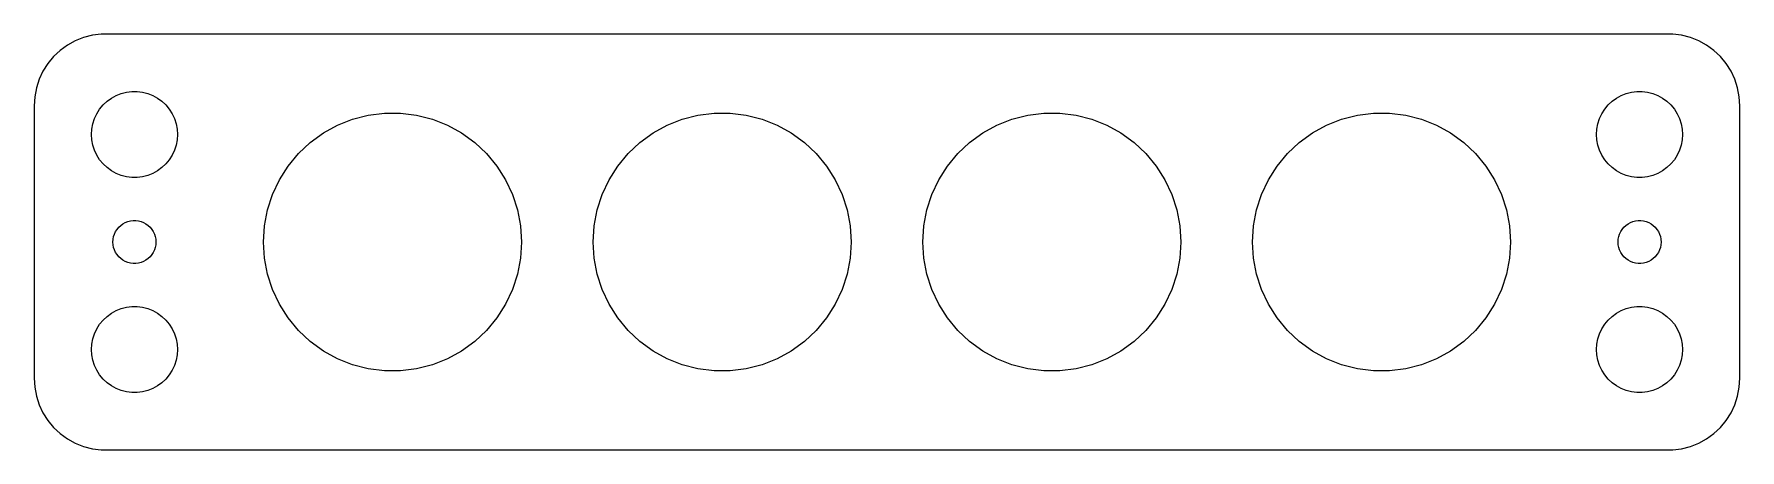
# Model space of a CAD drawing. Header units: metres. Extents: x -60 to 60, y -14 to 14.
import ezdxf

# ---------------------------------------------------------------- set-up
doc = ezdxf.new("R2010")
doc.units = ezdxf.units.M

msp = doc.modelspace()

# ---------------------------------------------------------------- linework, layer by layer
for p, q in [((-55.4369, 14.4114), (-56.0451, 14.2553)), ((-54.8139, 14.4901), (-55.4369, 14.4114)), ((54.8139, 14.4901), (-54.8139, 14.4901)), ((55.4369, 14.4114), (54.8139, 14.4901)), ((56.0451, 14.2553), (55.4369, 14.4114)), ((-57.6871, 13.3526), (-58.1448, 12.9227)), ((-57.1791, 13.7216), (-57.6871, 13.3526)), ((-56.6289, 14.0241), (-57.1791, 13.7216)), ((-56.0451, 14.2553), (-56.6289, 14.0241)), ((56.6289, 14.0241), (56.0451, 14.2553)), ((57.1791, 13.7216), (56.6289, 14.0241)), ((57.6871, 13.3526), (57.1791, 13.7216)), ((58.1448, 12.9227), (57.6871, 13.3526)), ((-58.8815, 11.9088), (-59.1489, 11.3406)), ((-58.5451, 12.4389), (-58.8815, 11.9088)), ((-58.1448, 12.9227), (-58.5451, 12.4389)), ((58.5451, 12.4389), (58.1448, 12.9227)), ((58.8815, 11.9088), (58.5451, 12.4389)), ((59.1489, 11.3406), (58.8815, 11.9088)), ((-59.3429, 10.7434), (-59.4606, 10.1267)), ((-59.1489, 11.3406), (-59.3429, 10.7434)), ((59.3429, 10.7434), (59.1489, 11.3406)), ((59.4606, 10.1267), (59.3429, 10.7434)), ((-59.4606, 10.1267), (-59.5, 9.5)), ((-54.927, 9.26335), (-54.6869, 9.55363)), ((-54.6869, 9.55363), (-54.4123, 9.81154)), ((-54.4123, 9.81154), (-54.1075, 10.033)), ((-54.1075, 10.033), (-53.7773, 10.2145)), ((-53.7773, 10.2145), (-53.427, 10.3532)), ((-53.427, 10.3532), (-53.0621, 10.4469)), ((-53.0621, 10.4469), (-52.6884, 10.4941)), ((-52.6884, 10.4941), (-52.3116, 10.4941)), ((-52.3116, 10.4941), (-51.9379, 10.4469)), ((-51.9379, 10.4469), (-51.5729, 10.3532)), ((-51.5729, 10.3532), (-51.2227, 10.2145)), ((-51.2227, 10.2145), (-50.8925, 10.033)), ((-50.8925, 10.033), (-50.5877, 9.81154)), ((-50.5877, 9.81154), (-50.3131, 9.55363)), ((-50.3131, 9.55363), (-50.0729, 9.26335)), ((50.0729, 9.26335), (50.3131, 9.55363)), ((50.3131, 9.55363), (50.5877, 9.81154)), ((50.5877, 9.81154), (50.8925, 10.033)), ((50.8925, 10.033), (51.2227, 10.2145)), ((51.2227, 10.2145), (51.5729, 10.3532)), ((51.5729, 10.3532), (51.9379, 10.4469)), ((51.9379, 10.4469), (52.3116, 10.4941)), ((52.3116, 10.4941), (52.6884, 10.4941)), ((52.6884, 10.4941), (53.0621, 10.4469)), ((53.0621, 10.4469), (53.427, 10.3532)), ((53.427, 10.3532), (53.7773, 10.2145)), ((53.7773, 10.2145), (54.1075, 10.033)), ((54.1075, 10.033), (54.4123, 9.81154)), ((54.4123, 9.81154), (54.6869, 9.55363)), ((54.6869, 9.55363), (54.927, 9.26335)), ((59.5, 9.5), (59.4606, 10.1267)), ((-59.5, 9.5), (-59.5, -9.5)), ((-55.4057, 8.24606), (-55.2893, 8.60437)), ((-55.2893, 8.60437), (-55.1289, 8.94525)), ((-55.1289, 8.94525), (-54.927, 9.26335)), ((-50.0729, 9.26335), (-49.8711, 8.94525)), ((-49.8711, 8.94525), (-49.7107, 8.60437)), ((-49.7107, 8.60437), (-49.5942, 8.24606)), ((-38.332, 8.14343), (-37.2811, 8.55949)), ((-37.2811, 8.55949), (-36.1864, 8.84058)), ((-36.1864, 8.84058), (-35.0651, 8.98224)), ((-35.0651, 8.98224), (-33.9349, 8.98224)), ((-33.9349, 8.98224), (-32.8136, 8.84058)), ((-32.8136, 8.84058), (-31.7188, 8.55949)), ((-31.7188, 8.55949), (-30.668, 8.14343)), ((-15.332, 8.14343), (-14.2811, 8.55949)), ((-14.2811, 8.55949), (-13.1864, 8.84058)), ((-13.1864, 8.84058), (-12.0651, 8.98224)), ((-12.0651, 8.98224), (-10.9349, 8.98224)), ((-10.9349, 8.98224), (-9.81357, 8.84058)), ((-9.81357, 8.84058), (-8.71884, 8.55949)), ((-8.71884, 8.55949), (-7.66798, 8.14343)), ((7.66798, 8.14343), (8.71884, 8.55949)), ((8.71884, 8.55949), (9.81357, 8.84058)), ((9.81357, 8.84058), (10.9349, 8.98224)), ((10.9349, 8.98224), (12.0651, 8.98224)), ((12.0651, 8.98224), (13.1864, 8.84058)), ((13.1864, 8.84058), (14.2811, 8.55949)), ((14.2811, 8.55949), (15.332, 8.14343)), ((30.668, 8.14343), (31.7188, 8.55949)), ((31.7188, 8.55949), (32.8136, 8.84058)), ((32.8136, 8.84058), (33.9349, 8.98224)), ((33.9349, 8.98224), (35.0651, 8.98224)), ((35.0651, 8.98224), (36.1864, 8.84058)), ((36.1864, 8.84058), (37.2811, 8.55949)), ((37.2811, 8.55949), (38.332, 8.14343)), ((49.5942, 8.24606), (49.7107, 8.60437)), ((49.7107, 8.60437), (49.8711, 8.94525)), ((49.8711, 8.94525), (50.0729, 9.26335)), ((54.927, 9.26335), (55.1289, 8.94525)), ((55.1289, 8.94525), (55.2893, 8.60437)), ((55.2893, 8.60437), (55.4057, 8.24606)), ((59.5, -9.5), (59.5, 9.5)), ((-55.5, 7.5), (-55.4763, 7.87599)), ((-55.4763, 7.12399), (-55.5, 7.5)), ((-55.4763, 7.87599), (-55.4057, 8.24606)), ((-49.5942, 8.24606), (-49.5237, 7.87599)), ((-49.5237, 7.87599), (-49.5, 7.5)), ((-49.5, 7.5), (-49.5237, 7.12399)), ((-40.2368, 6.93462), (-39.3224, 7.59894)), ((-39.3224, 7.59894), (-38.332, 8.14343)), ((-30.668, 8.14343), (-29.6776, 7.59894)), ((-29.6776, 7.59894), (-28.7632, 6.93462)), ((-17.2368, 6.93462), (-16.3224, 7.59894)), ((-16.3224, 7.59894), (-15.332, 8.14343)), ((-7.66798, 8.14343), (-6.67755, 7.59894)), ((-6.67755, 7.59894), (-5.76318, 6.93462)), ((5.76318, 6.93462), (6.67755, 7.59894)), ((6.67755, 7.59894), (7.66798, 8.14343)), ((15.332, 8.14343), (16.3224, 7.59894)), ((16.3224, 7.59894), (17.2368, 6.93462)), ((28.7632, 6.93462), (29.6776, 7.59894)), ((29.6776, 7.59894), (30.668, 8.14343)), ((38.332, 8.14343), (39.3224, 7.59894)), ((39.3224, 7.59894), (40.2368, 6.93462)), ((49.5, 7.5), (49.5237, 7.87599)), ((49.5237, 7.12399), (49.5, 7.5)), ((49.5237, 7.87599), (49.5942, 8.24606)), ((55.4057, 8.24606), (55.4763, 7.87599)), ((55.4763, 7.87599), (55.5, 7.5)), ((55.5, 7.5), (55.4763, 7.12399)), ((-55.4057, 6.75392), (-55.4763, 7.12399)), ((-55.2893, 6.39561), (-55.4057, 6.75392)), ((-55.1289, 6.05473), (-55.2893, 6.39561)), ((-54.927, 5.73663), (-55.1289, 6.05473)), ((-49.8711, 6.05473), (-50.0729, 5.73663)), ((-49.7107, 6.39561), (-49.8711, 6.05473)), ((-49.5942, 6.75392), (-49.7107, 6.39561)), ((-49.5237, 7.12399), (-49.5942, 6.75392)), ((-41.7811, 5.29005), (-41.0607, 6.16092)), ((-41.0607, 6.16092), (-40.2368, 6.93462)), ((-28.7632, 6.93462), (-27.9393, 6.16092)), ((-27.9393, 6.16092), (-27.2188, 5.29005)), ((-18.7811, 5.29005), (-18.0607, 6.16092)), ((-18.0607, 6.16092), (-17.2368, 6.93462)), ((-5.76318, 6.93462), (-4.93927, 6.16092)), ((-4.93927, 6.16092), (-4.21884, 5.29005)), ((4.21884, 5.29005), (4.93927, 6.16092)), ((4.93927, 6.16092), (5.76318, 6.93462)), ((17.2368, 6.93462), (18.0607, 6.16092)), ((18.0607, 6.16092), (18.7811, 5.29005)), ((27.2188, 5.29005), (27.9393, 6.16092)), ((27.9393, 6.16092), (28.7632, 6.93462)), ((40.2368, 6.93462), (41.0607, 6.16092)), ((41.0607, 6.16092), (41.7811, 5.29005)), ((49.5942, 6.75392), (49.5237, 7.12399)), ((49.7107, 6.39561), (49.5942, 6.75392)), ((49.8711, 6.05473), (49.7107, 6.39561)), ((50.0729, 5.73663), (49.8711, 6.05473)), ((55.1289, 6.05473), (54.927, 5.73663)), ((55.2893, 6.39561), (55.1289, 6.05473)), ((55.4057, 6.75392), (55.2893, 6.39561)), ((55.4763, 7.12399), (55.4057, 6.75392)), ((-54.6869, 5.44635), (-54.927, 5.73663)), ((-54.4123, 5.18845), (-54.6869, 5.44635)), ((-54.1075, 4.96701), (-54.4123, 5.18845)), ((-53.7773, 4.78551), (-54.1075, 4.96701)), ((-53.427, 4.64682), (-53.7773, 4.78551)), ((-51.2227, 4.78551), (-51.5729, 4.64682)), ((-50.8925, 4.96701), (-51.2227, 4.78551)), ((-50.5877, 5.18845), (-50.8925, 4.96701)), ((-50.3131, 5.44635), (-50.5877, 5.18845)), ((-50.0729, 5.73663), (-50.3131, 5.44635)), ((-42.3867, 4.33577), (-41.7811, 5.29005)), ((-27.2188, 5.29005), (-26.6132, 4.33577)), ((-19.3867, 4.33577), (-18.7811, 5.29005)), ((-4.21884, 5.29005), (-3.61324, 4.33577)), ((3.61324, 4.33577), (4.21884, 5.29005)), ((18.7811, 5.29005), (19.3867, 4.33577)), ((26.6132, 4.33577), (27.2188, 5.29005)), ((41.7811, 5.29005), (42.3867, 4.33577)), ((50.3131, 5.44635), (50.0729, 5.73663)), ((50.5877, 5.18845), (50.3131, 5.44635)), ((50.8925, 4.96701), (50.5877, 5.18845)), ((51.2227, 4.78551), (50.8925, 4.96701)), ((51.5729, 4.64682), (51.2227, 4.78551)), ((53.7773, 4.78551), (53.427, 4.64682)), ((54.1075, 4.96701), (53.7773, 4.78551)), ((54.4123, 5.18845), (54.1075, 4.96701)), ((54.6869, 5.44635), (54.4123, 5.18845)), ((54.927, 5.73663), (54.6869, 5.44635)), ((-53.0621, 4.55313), (-53.427, 4.64682)), ((-52.6884, 4.50591), (-53.0621, 4.55313)), ((-52.3116, 4.50591), (-52.6884, 4.50591)), ((-51.9379, 4.55313), (-52.3116, 4.50591)), ((-51.5729, 4.64682), (-51.9379, 4.55313)), ((-42.868, 3.31311), (-42.3867, 4.33577)), ((-26.6132, 4.33577), (-26.132, 3.31311)), ((-19.868, 3.31311), (-19.3867, 4.33577)), ((-3.61324, 4.33577), (-3.132, 3.31311)), ((3.132, 3.31311), (3.61324, 4.33577)), ((19.3867, 4.33577), (19.868, 3.31311)), ((26.132, 3.31311), (26.6132, 4.33577)), ((42.3867, 4.33577), (42.868, 3.31311)), ((51.9379, 4.55313), (51.5729, 4.64682)), ((52.3116, 4.50591), (51.9379, 4.55313)), ((52.6884, 4.50591), (52.3116, 4.50591)), ((53.0621, 4.55313), (52.6884, 4.50591)), ((53.427, 4.64682), (53.0621, 4.55313)), ((-43.2172, 2.2382), (-42.868, 3.31311)), ((-26.132, 3.31311), (-25.7827, 2.2382)), ((-20.2172, 2.2382), (-19.868, 3.31311)), ((-3.132, 3.31311), (-2.78275, 2.2382)), ((2.78275, 2.2382), (3.132, 3.31311)), ((19.868, 3.31311), (20.2172, 2.2382)), ((25.7827, 2.2382), (26.132, 3.31311)), ((42.868, 3.31311), (43.2172, 2.2382)), ((-53.4561, 1.15576), (-53.3037, 1.26648)), ((-53.3037, 1.26648), (-53.1387, 1.35724)), ((-53.1387, 1.35724), (-52.9635, 1.42657)), ((-52.9635, 1.42657), (-52.7811, 1.47342)), ((-52.7811, 1.47342), (-52.5942, 1.49704)), ((-52.5942, 1.49704), (-52.4058, 1.49704)), ((-52.4058, 1.49704), (-52.2189, 1.47342)), ((-52.2189, 1.47342), (-52.0365, 1.42657)), ((-52.0365, 1.42657), (-51.8613, 1.35724)), ((-51.8613, 1.35724), (-51.6963, 1.26648)), ((-51.6963, 1.26648), (-51.5439, 1.15576)), ((-43.429, 1.12799), (-43.2172, 2.2382)), ((-25.7827, 2.2382), (-25.571, 1.12799)), ((-20.429, 1.12799), (-20.2172, 2.2382)), ((-2.78275, 2.2382), (-2.57095, 1.12799)), ((2.57095, 1.12799), (2.78275, 2.2382)), ((20.2172, 2.2382), (20.429, 1.12799)), ((25.571, 1.12799), (25.7827, 2.2382)), ((43.2172, 2.2382), (43.429, 1.12799)), ((51.5439, 1.15576), (51.6963, 1.26648)), ((51.6963, 1.26648), (51.8613, 1.35724)), ((51.8613, 1.35724), (52.0365, 1.42657)), ((52.0365, 1.42657), (52.2189, 1.47342)), ((52.2189, 1.47342), (52.4058, 1.49704)), ((52.4058, 1.49704), (52.5942, 1.49704)), ((52.5942, 1.49704), (52.7811, 1.47342)), ((52.7811, 1.47342), (52.9635, 1.42657)), ((52.9635, 1.42657), (53.1387, 1.35724)), ((53.1387, 1.35724), (53.3037, 1.26648)), ((53.3037, 1.26648), (53.4561, 1.15576)), ((-54, 0), (-53.9882, 0.187988)), ((-53.9882, -0.187988), (-54, 0)), ((-53.9882, 0.187988), (-53.9529, 0.373032)), ((-53.9529, 0.373032), (-53.8947, 0.552185)), ((-53.8947, 0.552185), (-53.8145, 0.722626)), ((-53.8145, 0.722626), (-53.7135, 0.881668)), ((-53.7135, 0.881668), (-53.5934, 1.02681)), ((-53.5934, 1.02681), (-53.4561, 1.15576)), ((-51.5439, 1.15576), (-51.4065, 1.02681)), ((-51.4065, 1.02681), (-51.2865, 0.881668)), ((-51.2865, 0.881668), (-51.1855, 0.722626)), ((-51.1855, 0.722626), (-51.1053, 0.552185)), ((-51.1053, 0.552185), (-51.0471, 0.373032)), ((-51.0471, 0.373032), (-51.0118, 0.187988)), ((-51.0118, 0.187988), (-51, 0)), ((-51, 0), (-51.0118, -0.187988)), ((-43.5, 0), (-43.429, 1.12799)), ((-43.429, -1.12799), (-43.5, 0)), ((-25.571, 1.12799), (-25.5, 0)), ((-25.5, 0), (-25.571, -1.12799)), ((-20.5, 0), (-20.429, 1.12799)), ((-20.429, -1.12799), (-20.5, 0)), ((-2.57095, 1.12799), (-2.5, 0)), ((-2.5, 0), (-2.57095, -1.12799)), ((2.5, 0), (2.57095, 1.12799)), ((2.57095, -1.12799), (2.5, 0)), ((20.429, 1.12799), (20.5, 0)), ((20.5, 0), (20.429, -1.12799)), ((25.5, 0), (25.571, 1.12799)), ((25.571, -1.12799), (25.5, 0)), ((43.429, 1.12799), (43.5, 0)), ((43.5, 0), (43.429, -1.12799)), ((51, 0), (51.0118, 0.187988)), ((51.0118, -0.187988), (51, 0)), ((51.0118, 0.187988), (51.0471, 0.373032)), ((51.0471, 0.373032), (51.1053, 0.552185)), ((51.1053, 0.552185), (51.1855, 0.722626)), ((51.1855, 0.722626), (51.2865, 0.881668)), ((51.2865, 0.881668), (51.4065, 1.02681)), ((51.4065, 1.02681), (51.5439, 1.15576)), ((53.4561, 1.15576), (53.5934, 1.02681)), ((53.5934, 1.02681), (53.7135, 0.881668)), ((53.7135, 0.881668), (53.8145, 0.722626)), ((53.8145, 0.722626), (53.8947, 0.552185)), ((53.8947, 0.552185), (53.9529, 0.373032)), ((53.9529, 0.373032), (53.9882, 0.187988)), ((53.9882, 0.187988), (54, 0)), ((54, 0), (53.9882, -0.187988)), ((-53.9529, -0.373032), (-53.9882, -0.187988)), ((-53.8947, -0.552185), (-53.9529, -0.373032)), ((-53.8145, -0.722626), (-53.8947, -0.552185)), ((-53.7135, -0.881668), (-53.8145, -0.722626)), ((-53.5934, -1.02681), (-53.7135, -0.881668)), ((-53.4561, -1.15576), (-53.5934, -1.02681)), ((-53.3037, -1.26648), (-53.4561, -1.15576)), ((-51.5439, -1.15576), (-51.6963, -1.26648)), ((-51.4065, -1.02681), (-51.5439, -1.15576)), ((-51.2865, -0.881668), (-51.4065, -1.02681)), ((-51.1855, -0.722626), (-51.2865, -0.881668)), ((-51.1053, -0.552185), (-51.1855, -0.722626)), ((-51.0471, -0.373032), (-51.1053, -0.552185)), ((-51.0118, -0.187988), (-51.0471, -0.373032)), ((-43.2172, -2.2382), (-43.429, -1.12799)), ((-25.571, -1.12799), (-25.7827, -2.2382)), ((-20.2172, -2.2382), (-20.429, -1.12799)), ((-2.57095, -1.12799), (-2.78275, -2.2382)), ((2.78275, -2.2382), (2.57095, -1.12799)), ((20.429, -1.12799), (20.2172, -2.2382)), ((25.7827, -2.2382), (25.571, -1.12799)), ((43.429, -1.12799), (43.2172, -2.2382)), ((51.0471, -0.373032), (51.0118, -0.187988)), ((51.1053, -0.552185), (51.0471, -0.373032)), ((51.1855, -0.722626), (51.1053, -0.552185)), ((51.2865, -0.881668), (51.1855, -0.722626)), ((51.4065, -1.02681), (51.2865, -0.881668)), ((51.5439, -1.15576), (51.4065, -1.02681)), ((51.6963, -1.26648), (51.5439, -1.15576)), ((53.4561, -1.15576), (53.3037, -1.26648)), ((53.5934, -1.02681), (53.4561, -1.15576)), ((53.7135, -0.881668), (53.5934, -1.02681)), ((53.8145, -0.722626), (53.7135, -0.881668)), ((53.8947, -0.552185), (53.8145, -0.722626)), ((53.9529, -0.373032), (53.8947, -0.552185)), ((53.9882, -0.187988), (53.9529, -0.373032)), ((-53.1387, -1.35724), (-53.3037, -1.26648)), ((-52.9635, -1.42657), (-53.1387, -1.35724)), ((-52.7811, -1.47342), (-52.9635, -1.42657)), ((-52.5942, -1.49704), (-52.7811, -1.47342)), ((-52.4058, -1.49704), (-52.5942, -1.49704)), ((-52.2189, -1.47342), (-52.4058, -1.49704)), ((-52.0365, -1.42657), (-52.2189, -1.47342)), ((-51.8613, -1.35724), (-52.0365, -1.42657)), ((-51.6963, -1.26648), (-51.8613, -1.35724)), ((-42.868, -3.31311), (-43.2172, -2.2382)), ((-25.7827, -2.2382), (-26.132, -3.31311)), ((-19.868, -3.31311), (-20.2172, -2.2382)), ((-2.78275, -2.2382), (-3.132, -3.31311)), ((3.132, -3.31311), (2.78275, -2.2382)), ((20.2172, -2.2382), (19.868, -3.31311)), ((26.132, -3.31311), (25.7827, -2.2382)), ((43.2172, -2.2382), (42.868, -3.31311)), ((51.8613, -1.35724), (51.6963, -1.26648)), ((52.0365, -1.42657), (51.8613, -1.35724)), ((52.2189, -1.47342), (52.0365, -1.42657)), ((52.4058, -1.49704), (52.2189, -1.47342)), ((52.5942, -1.49704), (52.4058, -1.49704)), ((52.7811, -1.47342), (52.5942, -1.49704)), ((52.9635, -1.42657), (52.7811, -1.47342)), ((53.1387, -1.35724), (52.9635, -1.42657)), ((53.3037, -1.26648), (53.1387, -1.35724)), ((-42.3867, -4.33577), (-42.868, -3.31311)), ((-26.132, -3.31311), (-26.6132, -4.33577)), ((-19.3867, -4.33577), (-19.868, -3.31311)), ((-3.132, -3.31311), (-3.61324, -4.33577)), ((3.61324, -4.33577), (3.132, -3.31311)), ((19.868, -3.31311), (19.3867, -4.33577)), ((26.6132, -4.33577), (26.132, -3.31311)), ((42.868, -3.31311), (42.3867, -4.33577)), ((-53.7773, -4.78551), (-53.427, -4.64682)), ((-53.427, -4.64682), (-53.0621, -4.55313)), ((-53.0621, -4.55313), (-52.6884, -4.50591)), ((-52.6884, -4.50591), (-52.3116, -4.50591)), ((-52.3116, -4.50591), (-51.9379, -4.55313)), ((-51.9379, -4.55313), (-51.5729, -4.64682)), ((-51.5729, -4.64682), (-51.2227, -4.78551)), ((-41.7811, -5.29005), (-42.3867, -4.33577)), ((-26.6132, -4.33577), (-27.2188, -5.29005)), ((-18.7811, -5.29005), (-19.3867, -4.33577)), ((-3.61324, -4.33577), (-4.21884, -5.29005)), ((4.21884, -5.29005), (3.61324, -4.33577)), ((19.3867, -4.33577), (18.7811, -5.29005)), ((27.2188, -5.29005), (26.6132, -4.33577)), ((42.3867, -4.33577), (41.7811, -5.29005)), ((51.2227, -4.78551), (51.5729, -4.64682)), ((51.5729, -4.64682), (51.9379, -4.55313)), ((51.9379, -4.55313), (52.3116, -4.50591)), ((52.3116, -4.50591), (52.6884, -4.50591)), ((52.6884, -4.50591), (53.0621, -4.55313)), ((53.0621, -4.55313), (53.427, -4.64682)), ((53.427, -4.64682), (53.7773, -4.78551)), ((-55.1289, -6.05473), (-54.927, -5.73663)), ((-54.927, -5.73663), (-54.6869, -5.44635)), ((-54.6869, -5.44635), (-54.4123, -5.18845)), ((-54.4123, -5.18845), (-54.1075, -4.96701)), ((-54.1075, -4.96701), (-53.7773, -4.78551)), ((-51.2227, -4.78551), (-50.8925, -4.96701)), ((-50.8925, -4.96701), (-50.5877, -5.18845)), ((-50.5877, -5.18845), (-50.3131, -5.44635)), ((-50.3131, -5.44635), (-50.0729, -5.73663)), ((-50.0729, -5.73663), (-49.8711, -6.05473)), ((-41.0607, -6.16092), (-41.7811, -5.29005)), ((-27.2188, -5.29005), (-27.9393, -6.16092)), ((-18.0607, -6.16092), (-18.7811, -5.29005)), ((-4.21884, -5.29005), (-4.93927, -6.16092)), ((4.93927, -6.16092), (4.21884, -5.29005)), ((18.7811, -5.29005), (18.0607, -6.16092)), ((27.9393, -6.16092), (27.2188, -5.29005)), ((41.7811, -5.29005), (41.0607, -6.16092)), ((49.8711, -6.05473), (50.0729, -5.73663)), ((50.0729, -5.73663), (50.3131, -5.44635)), ((50.3131, -5.44635), (50.5877, -5.18845)), ((50.5877, -5.18845), (50.8925, -4.96701)), ((50.8925, -4.96701), (51.2227, -4.78551)), ((53.7773, -4.78551), (54.1075, -4.96701)), ((54.1075, -4.96701), (54.4123, -5.18845)), ((54.4123, -5.18845), (54.6869, -5.44635)), ((54.6869, -5.44635), (54.927, -5.73663)), ((54.927, -5.73663), (55.1289, -6.05473)), ((-55.5, -7.5), (-55.4763, -7.12399)), ((-55.4763, -7.12399), (-55.4057, -6.75392)), ((-55.4057, -6.75392), (-55.2893, -6.39561)), ((-55.2893, -6.39561), (-55.1289, -6.05473)), ((-49.8711, -6.05473), (-49.7107, -6.39561)), ((-49.7107, -6.39561), (-49.5942, -6.75392)), ((-49.5942, -6.75392), (-49.5237, -7.12399)), ((-49.5237, -7.12399), (-49.5, -7.5)), ((-40.2368, -6.93462), (-41.0607, -6.16092)), ((-39.3224, -7.59894), (-40.2368, -6.93462)), ((-28.7632, -6.93462), (-29.6776, -7.59894)), ((-27.9393, -6.16092), (-28.7632, -6.93462)), ((-17.2368, -6.93462), (-18.0607, -6.16092)), ((-16.3224, -7.59894), (-17.2368, -6.93462)), ((-5.76318, -6.93462), (-6.67755, -7.59894)), ((-4.93927, -6.16092), (-5.76318, -6.93462)), ((5.76318, -6.93462), (4.93927, -6.16092)), ((6.67755, -7.59894), (5.76318, -6.93462)), ((17.2368, -6.93462), (16.3224, -7.59894)), ((18.0607, -6.16092), (17.2368, -6.93462)), ((28.7632, -6.93462), (27.9393, -6.16092)), ((29.6776, -7.59894), (28.7632, -6.93462)), ((40.2368, -6.93462), (39.3224, -7.59894)), ((41.0607, -6.16092), (40.2368, -6.93462)), ((49.5, -7.5), (49.5237, -7.12399)), ((49.5237, -7.12399), (49.5942, -6.75392)), ((49.5942, -6.75392), (49.7107, -6.39561)), ((49.7107, -6.39561), (49.8711, -6.05473)), ((55.1289, -6.05473), (55.2893, -6.39561)), ((55.2893, -6.39561), (55.4057, -6.75392)), ((55.4057, -6.75392), (55.4763, -7.12399)), ((55.4763, -7.12399), (55.5, -7.5)), ((-55.4763, -7.87599), (-55.5, -7.5)), ((-55.4057, -8.24606), (-55.4763, -7.87599)), ((-55.2893, -8.60437), (-55.4057, -8.24606)), ((-49.5942, -8.24606), (-49.7107, -8.60437)), ((-49.5237, -7.87599), (-49.5942, -8.24606)), ((-49.5, -7.5), (-49.5237, -7.87599)), ((-38.332, -8.14343), (-39.3224, -7.59894)), ((-37.2811, -8.55949), (-38.332, -8.14343)), ((-30.668, -8.14343), (-31.7188, -8.55949)), ((-29.6776, -7.59894), (-30.668, -8.14343)), ((-15.332, -8.14343), (-16.3224, -7.59894)), ((-14.2811, -8.55949), (-15.332, -8.14343)), ((-7.66798, -8.14343), (-8.71884, -8.55949)), ((-6.67755, -7.59894), (-7.66798, -8.14343)), ((7.66798, -8.14343), (6.67755, -7.59894)), ((8.71884, -8.55949), (7.66798, -8.14343)), ((15.332, -8.14343), (14.2811, -8.55949)), ((16.3224, -7.59894), (15.332, -8.14343)), ((30.668, -8.14343), (29.6776, -7.59894)), ((31.7188, -8.55949), (30.668, -8.14343)), ((38.332, -8.14343), (37.2811, -8.55949)), ((39.3224, -7.59894), (38.332, -8.14343)), ((49.5237, -7.87599), (49.5, -7.5)), ((49.5942, -8.24606), (49.5237, -7.87599)), ((49.7107, -8.60437), (49.5942, -8.24606)), ((55.4057, -8.24606), (55.2893, -8.60437)), ((55.4763, -7.87599), (55.4057, -8.24606)), ((55.5, -7.5), (55.4763, -7.87599)), ((-59.5, -9.5), (-59.4606, -10.1267)), ((-55.1289, -8.94525), (-55.2893, -8.60437)), ((-54.927, -9.26335), (-55.1289, -8.94525)), ((-54.6869, -9.55363), (-54.927, -9.26335)), ((-50.0729, -9.26335), (-50.3131, -9.55363)), ((-49.8711, -8.94525), (-50.0729, -9.26335)), ((-49.7107, -8.60437), (-49.8711, -8.94525)), ((-36.1864, -8.84058), (-37.2811, -8.55949)), ((-35.0651, -8.98224), (-36.1864, -8.84058)), ((-33.9349, -8.98224), (-35.0651, -8.98224)), ((-32.8136, -8.84058), (-33.9349, -8.98224)), ((-31.7188, -8.55949), (-32.8136, -8.84058)), ((-13.1864, -8.84058), (-14.2811, -8.55949)), ((-12.0651, -8.98224), (-13.1864, -8.84058)), ((-10.9349, -8.98224), (-12.0651, -8.98224)), ((-9.81357, -8.84058), (-10.9349, -8.98224)), ((-8.71884, -8.55949), (-9.81357, -8.84058)), ((9.81357, -8.84058), (8.71884, -8.55949)), ((10.9349, -8.98224), (9.81357, -8.84058)), ((12.0651, -8.98224), (10.9349, -8.98224)), ((13.1864, -8.84058), (12.0651, -8.98224)), ((14.2811, -8.55949), (13.1864, -8.84058)), ((32.8136, -8.84058), (31.7188, -8.55949)), ((33.9349, -8.98224), (32.8136, -8.84058)), ((35.0651, -8.98224), (33.9349, -8.98224)), ((36.1864, -8.84058), (35.0651, -8.98224)), ((37.2811, -8.55949), (36.1864, -8.84058)), ((49.8711, -8.94525), (49.7107, -8.60437)), ((50.0729, -9.26335), (49.8711, -8.94525)), ((50.3131, -9.55363), (50.0729, -9.26335)), ((54.927, -9.26335), (54.6869, -9.55363)), ((55.1289, -8.94525), (54.927, -9.26335)), ((55.2893, -8.60437), (55.1289, -8.94525)), ((59.4606, -10.1267), (59.5, -9.5)), ((-59.4606, -10.1267), (-59.3429, -10.7434)), ((-54.4123, -9.81154), (-54.6869, -9.55363)), ((-54.1075, -10.033), (-54.4123, -9.81154)), ((-53.7773, -10.2145), (-54.1075, -10.033)), ((-53.427, -10.3532), (-53.7773, -10.2145)), ((-53.0621, -10.4469), (-53.427, -10.3532)), ((-52.6884, -10.4941), (-53.0621, -10.4469)), ((-52.3116, -10.4941), (-52.6884, -10.4941)), ((-51.9379, -10.4469), (-52.3116, -10.4941)), ((-51.5729, -10.3532), (-51.9379, -10.4469)), ((-51.2227, -10.2145), (-51.5729, -10.3532)), ((-50.8925, -10.033), (-51.2227, -10.2145)), ((-50.5877, -9.81154), (-50.8925, -10.033)), ((-50.3131, -9.55363), (-50.5877, -9.81154)), ((50.5877, -9.81154), (50.3131, -9.55363)), ((50.8925, -10.033), (50.5877, -9.81154)), ((51.2227, -10.2145), (50.8925, -10.033)), ((51.5729, -10.3532), (51.2227, -10.2145)), ((51.9379, -10.4469), (51.5729, -10.3532)), ((52.3116, -10.4941), (51.9379, -10.4469)), ((52.6884, -10.4941), (52.3116, -10.4941)), ((53.0621, -10.4469), (52.6884, -10.4941)), ((53.427, -10.3532), (53.0621, -10.4469)), ((53.7773, -10.2145), (53.427, -10.3532)), ((54.1075, -10.033), (53.7773, -10.2145)), ((54.4123, -9.81154), (54.1075, -10.033)), ((54.6869, -9.55363), (54.4123, -9.81154)), ((59.3429, -10.7434), (59.4606, -10.1267)), ((-59.3429, -10.7434), (-59.1489, -11.3406)), ((-59.1489, -11.3406), (-58.8815, -11.9088)), ((58.8815, -11.9088), (59.1489, -11.3406)), ((59.1489, -11.3406), (59.3429, -10.7434)), ((-58.8815, -11.9088), (-58.5451, -12.4389)), ((-58.5451, -12.4389), (-58.1448, -12.9227)), ((-58.1448, -12.9227), (-57.6871, -13.3526)), ((57.6871, -13.3526), (58.1448, -12.9227)), ((58.1448, -12.9227), (58.5451, -12.4389)), ((58.5451, -12.4389), (58.8815, -11.9088)), ((-57.6871, -13.3526), (-57.1791, -13.7216)), ((-57.1791, -13.7216), (-56.6289, -14.0241)), ((-56.6289, -14.0241), (-56.0451, -14.2553)), ((-56.0451, -14.2553), (-55.4369, -14.4114)), ((55.4369, -14.4114), (56.0451, -14.2553)), ((56.0451, -14.2553), (56.6289, -14.0241)), ((56.6289, -14.0241), (57.1791, -13.7216)), ((57.1791, -13.7216), (57.6871, -13.3526)), ((-55.4369, -14.4114), (-54.8139, -14.4901)), ((-54.8139, -14.4901), (54.8139, -14.4901)), ((54.8139, -14.4901), (55.4369, -14.4114))]:
    msp.add_line(p, q)

doc.saveas('drawing.dxf')
